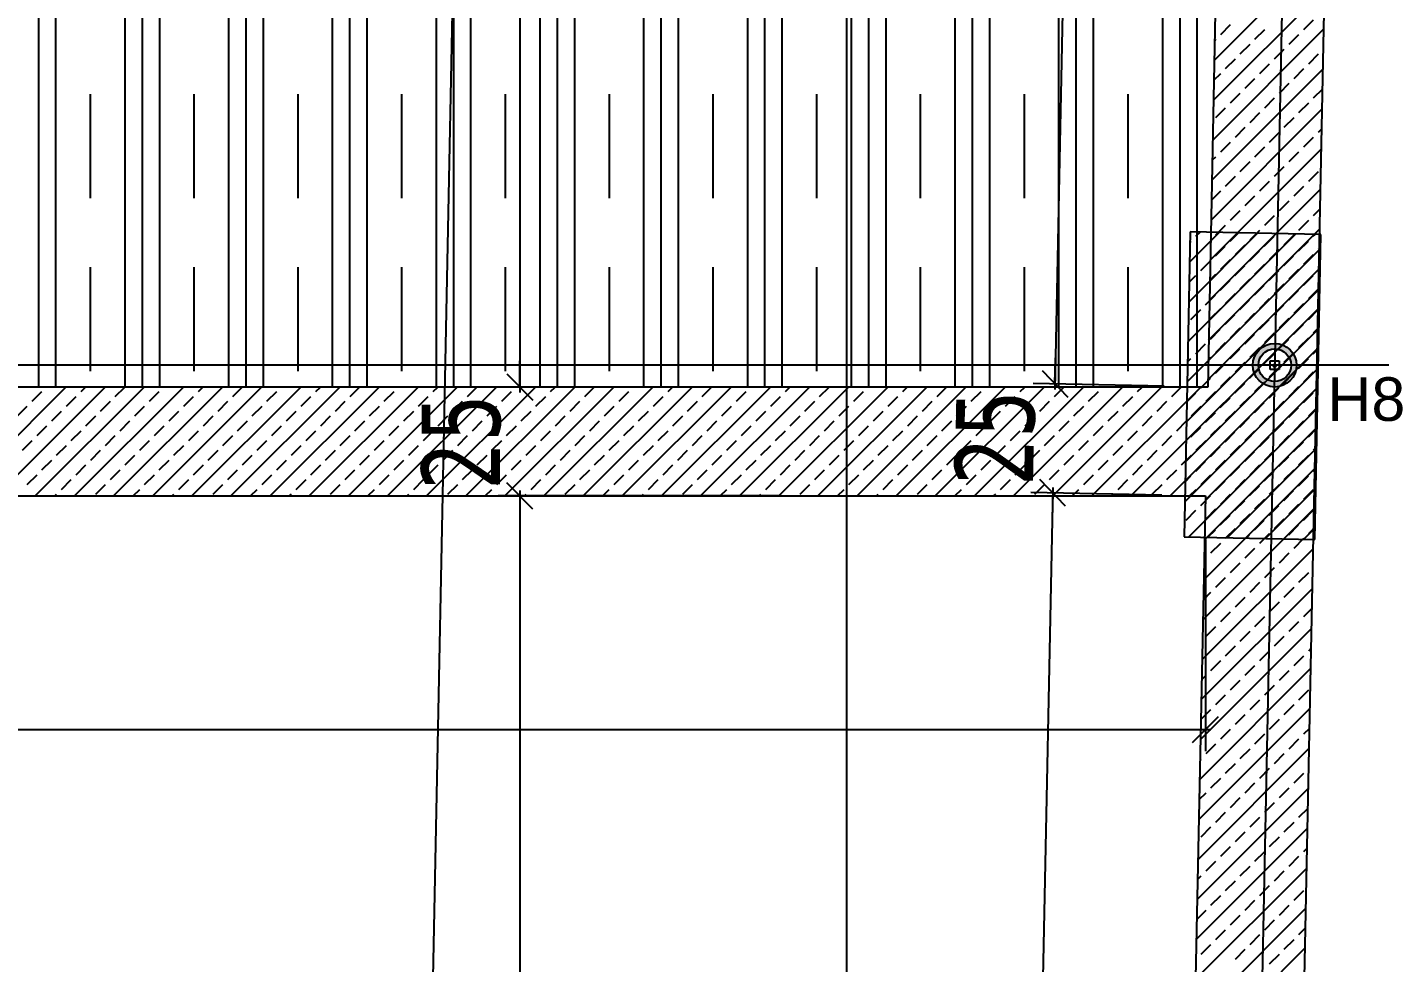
# Model space of a CAD drawing. Header units: millimetres. Extents: x 43168.9 to 43194.6, y -25545.1 to -25543.4.
# Drawn here: x 43169.8933 to 43169.9554, y -25544.1313 to -25544.0884 of the extents above; entities that cross this region are included whole.
import ezdxf

# ---------------------------------------------------------------- set-up
doc = ezdxf.new("R2010")
doc.units = ezdxf.units.MM
doc.header["$LTSCALE"] = 200
doc.linetypes.add('DASHDOT', pattern=[1, 0.5, -0.25, 0, -0.25])
doc.linetypes.add('DASHDOT2', pattern=[0.5, 0.25, -0.125, 0, -0.125])
for name, color, linetype in [('aks_sgh', 5, 'DASHDOT2'), ('kolon-b.a_sgh', 6, 'Continuous'), ('olcuic_sgh', 183, 'Continuous'), ('tarama-betonarme_sgh', 223, 'Continuous'), ('tarama-zemin_sgh', 197, 'Continuous'), ('yapi-yaklasma_sgh', 41, 'DASHDOT')]:
    doc.layers.add(name, color=color, linetype=linetype)
doc.styles.add('1-200', font='arial.ttf', dxfattribs={"height": 60})
doc.styles.add('dim', font='VERDANA.TTF', dxfattribs={"width": 0.7})

msp = doc.modelspace()

# ---------------------------------------------------------------- hatches: boundary and pattern name
h = msp.add_hatch(color=256)
edge = h.paths.add_edge_path()
edge.add_arc((43169.950526, -25544.103919), 0.001, 0, 360)
edge = h.paths.add_edge_path(flags=16)
edge.add_arc((43169.950526, -25544.103919), 0.00075, 0, 360)

# ---------------------------------------------------------------- linework, layer by layer
at = {"color": 0, "linetype": 'ByBlock', "lineweight": -2}
for p, q in [((43169.950326, -25544.104119), (43169.950326, -25544.103719)), ((43169.950326, -25544.103719), (43169.950726, -25544.103719)), ((43169.950726, -25544.104119), (43169.950326, -25544.104119)), ((43169.950456, -25544.103849), (43169.950597, -25544.10399)), ((43169.950456, -25544.10399), (43169.950597, -25544.103849)), ((43169.950726, -25544.103719), (43169.950726, -25544.104119)), ((43169.91528, -25544.104319), (43169.91648, -25544.105519)), ((43169.91528, -25544.104319), (43169.91648, -25544.105519)), ((43169.939851, -25544.104165), (43169.941026, -25544.105389)), ((43169.939851, -25544.104165), (43169.941026, -25544.105389)), ((43169.91648, -25544.110519), (43169.91528, -25544.109319)), ((43169.91648, -25544.110519), (43169.91528, -25544.109319)), ((43169.940924, -25544.110389), (43169.939749, -25544.109165)), ((43169.940924, -25544.110389), (43169.939749, -25544.109165)), ((43169.946749, -25544.121233), (43169.947949, -25544.120033))]:
    msp.add_line(p, q, dxfattribs=at)
at = {"color": 0, "linetype": 'Continuous', "lineweight": -2}
for radius in [0.001, 0.00075]:
    msp.add_circle((43169.950526, -25544.103919), radius, dxfattribs=at)
at = {"layer": 'aks_sgh'}
for p, q in [((43169.930879, -25543.740919), (43169.930879, -25544.789919)), ((43169.953621, -25543.95248), (43169.937003, -25544.765813)), ((43169.99088, -25544.103919), (43169.014878, -25544.103919))]:
    msp.add_line(p, q, dxfattribs=at)
at = {"layer": 'kolon-b.a_sgh'}
for p, q in [((43169.95015, -25544.218021), (43169.955036, -25543.977919)), ((43169.949935, -25543.982817), (43169.947451, -25544.104919)), ((43169.946651, -25544.097797), (43169.946365, -25544.111794)), ((43169.952649, -25544.097919), (43169.946651, -25544.097797)), ((43169.952363, -25544.111916), (43169.952649, -25544.097919)), ((43169.947451, -25544.104919), (43169.827879, -25544.104919)), ((43169.827879, -25544.109919), (43169.947349, -25544.109919)), ((43169.947349, -25544.109919), (43169.945049, -25544.222918)), ((43169.946365, -25544.111794), (43169.952363, -25544.111916))]:
    msp.add_line(p, q, dxfattribs=at)
at = {"layer": 'olcuic_sgh'}
for p, q in [((43169.91588, -25543.877669), (43169.91588, -25544.105169)), ((43169.943403, -25543.959088), (43169.940433, -25544.105027)), ((43169.91588, -25544.104919), (43169.91588, -25544.103719)), ((43169.940439, -25544.104777), (43169.940463, -25544.103577)), ((43169.945451, -25544.104879), (43169.939439, -25544.104756)), ((43169.945451, -25544.104879), (43169.939439, -25544.104756)), ((43169.92788, -25544.104919), (43169.91488, -25544.104919)), ((43169.92788, -25544.104919), (43169.91488, -25544.104919)), ((43169.91588, -25544.109669), (43169.91588, -25544.763132)), ((43169.940342, -25544.109527), (43169.938032, -25544.223026)), ((43169.92788, -25544.109919), (43169.91488, -25544.109919)), ((43169.92788, -25544.109919), (43169.91488, -25544.109919)), ((43169.91588, -25544.109919), (43169.91588, -25544.111119)), ((43169.945349, -25544.109879), (43169.939337, -25544.109756)), ((43169.945349, -25544.109879), (43169.939337, -25544.109756)), ((43169.940337, -25544.109777), (43169.940312, -25544.110976)), ((43169.947349, -25544.111919), (43169.947349, -25544.121633)), ((43169.820629, -25544.120633), (43169.947599, -25544.120633))]:
    msp.add_line(p, q, dxfattribs=at)
at = {"layer": 'tarama-betonarme_sgh'}
for p, q in [((43169.947756, -25544.089929), (43169.95286, -25544.084824)), ((43169.947718, -25544.091762), (43169.952823, -25544.086657)), ((43169.947681, -25544.093595), (43169.952786, -25544.08849)), ((43169.948049, -25544.088737), (43169.948498, -25544.088288)), ((43169.949621, -25544.088961), (43169.95007, -25544.088512)), ((43169.951866, -25544.088512), (43169.952315, -25544.088063)), ((43169.947774, -25544.089012), (43169.947825, -25544.088961)), ((43169.948947, -25544.089635), (43169.949396, -25544.089186)), ((43169.951193, -25544.089186), (43169.951642, -25544.088737)), ((43169.948274, -25544.090308), (43169.948723, -25544.089859)), ((43169.950519, -25544.089859), (43169.950968, -25544.08941)), ((43169.952091, -25544.090084), (43169.95254, -25544.089635)), ((43169.952764, -25544.08941), (43169.952767, -25544.089407)), ((43169.947644, -25544.095429), (43169.952749, -25544.090324)), ((43169.949845, -25544.090533), (43169.950294, -25544.090084)), ((43169.951417, -25544.090757), (43169.951866, -25544.090308)), ((43169.947737, -25544.090845), (43169.948049, -25544.090533)), ((43169.949172, -25544.091206), (43169.949621, -25544.090757)), ((43169.950744, -25544.091431), (43169.951193, -25544.090982)), ((43169.948498, -25544.09188), (43169.948947, -25544.091431)), ((43169.95007, -25544.092104), (43169.950519, -25544.091655)), ((43169.952315, -25544.091655), (43169.95273, -25544.09124)), ((43169.947606, -25544.097262), (43169.952711, -25544.092157)), ((43169.947825, -25544.092553), (43169.948274, -25544.092104)), ((43169.949396, -25544.092778), (43169.949845, -25544.092329)), ((43169.951642, -25544.092329), (43169.952091, -25544.09188)), ((43169.950968, -25544.093002), (43169.951417, -25544.092553)), ((43169.948723, -25544.093451), (43169.949172, -25544.093002)), ((43169.950294, -25544.093676), (43169.950744, -25544.093227)), ((43169.951866, -25544.0939), (43169.952315, -25544.093451)), ((43169.95254, -25544.093227), (43169.952693, -25544.093074)), ((43169.947569, -25544.099095), (43169.952674, -25544.09399)), ((43169.948049, -25544.094125), (43169.948498, -25544.093676)), ((43169.949621, -25544.094349), (43169.95007, -25544.0939)), ((43169.951193, -25544.094574), (43169.951642, -25544.094125)), ((43169.947662, -25544.094512), (43169.947825, -25544.094349)), ((43169.948947, -25544.095023), (43169.949396, -25544.094574)), ((43169.950519, -25544.095247), (43169.950968, -25544.094798)), ((43169.948274, -25544.095696), (43169.948723, -25544.095247)), ((43169.952091, -25544.095472), (43169.95254, -25544.095023)), ((43169.947532, -25544.100929), (43169.952637, -25544.095824)), ((43169.947625, -25544.096345), (43169.948049, -25544.095921)), ((43169.949845, -25544.095921), (43169.950294, -25544.095472)), ((43169.951417, -25544.096145), (43169.951866, -25544.095696)), ((43169.949172, -25544.096594), (43169.949621, -25544.096145)), ((43169.950744, -25544.096819), (43169.951193, -25544.09637)), ((43169.948498, -25544.097268), (43169.948947, -25544.096819)), ((43169.95007, -25544.097492), (43169.950519, -25544.097043)), ((43169.951642, -25544.097717), (43169.952091, -25544.097268)), ((43169.952315, -25544.097043), (43169.952618, -25544.09674)), ((43169.946547, -25544.102851), (43169.951503, -25544.097896)), ((43169.946585, -25544.101018), (43169.949742, -25544.09786)), ((43169.946622, -25544.099184), (43169.947982, -25544.097824)), ((43169.946907, -25544.098001), (43169.947102, -25544.097806)), ((43169.947494, -25544.102762), (43169.952599, -25544.097657)), ((43169.947825, -25544.097941), (43169.948274, -25544.097492)), ((43169.948479, -25544.098226), (43169.948862, -25544.097842)), ((43169.949396, -25544.098166), (43169.949845, -25544.097717)), ((43169.952295, -25544.098001), (43169.952383, -25544.097914)), ((43169.946641, -25544.098267), (43169.946683, -25544.098226)), ((43169.947588, -25544.098179), (43169.9476, -25544.098166)), ((43169.947805, -25544.098899), (43169.948254, -25544.09845)), ((43169.948723, -25544.098839), (43169.949172, -25544.09839)), ((43169.95005, -25544.09845), (43169.950499, -25544.098001)), ((43169.950968, -25544.09839), (43169.951417, -25544.097941)), ((43169.951622, -25544.098675), (43169.952071, -25544.098226)), ((43169.94651, -25544.104685), (43169.952636, -25544.098558)), ((43169.947132, -25544.099573), (43169.947581, -25544.099124)), ((43169.948049, -25544.099513), (43169.948498, -25544.099064)), ((43169.949377, -25544.099124), (43169.949826, -25544.098675)), ((43169.950294, -25544.099064), (43169.950744, -25544.098615)), ((43169.950948, -25544.099348), (43169.951397, -25544.098899)), ((43169.951866, -25544.099288), (43169.952315, -25544.098839)), ((43169.95254, -25544.098615), (43169.952581, -25544.098574)), ((43169.947457, -25544.104595), (43169.952562, -25544.09949)), ((43169.94755, -25544.100012), (43169.947825, -25544.099737)), ((43169.948703, -25544.099797), (43169.949152, -25544.099348)), ((43169.949621, -25544.099737), (43169.95007, -25544.099288)), ((43169.950275, -25544.100022), (43169.950724, -25544.099573)), ((43169.951193, -25544.099962), (43169.951642, -25544.099513)), ((43169.95252, -25544.099573), (43169.952618, -25544.099475)), ((43169.946472, -25544.106518), (43169.952599, -25544.100392)), ((43169.946604, -25544.100101), (43169.946907, -25544.099797)), ((43169.94803, -25544.100471), (43169.948479, -25544.100022)), ((43169.948947, -25544.100411), (43169.949396, -25544.099962)), ((43169.949601, -25544.100695), (43169.95005, -25544.100246)), ((43169.950519, -25544.100635), (43169.950968, -25544.100186)), ((43169.951846, -25544.100246), (43169.952295, -25544.099797)), ((43169.952091, -25544.10086), (43169.95254, -25544.100411)), ((43169.947356, -25544.101144), (43169.947805, -25544.100695)), ((43169.948274, -25544.101084), (43169.948723, -25544.100635)), ((43169.948928, -25544.101369), (43169.949377, -25544.10092)), ((43169.949845, -25544.101309), (43169.950294, -25544.10086)), ((43169.951173, -25544.10092), (43169.951622, -25544.100471)), ((43169.943929, -25544.109919), (43169.952525, -25544.101324)), ((43169.946683, -25544.101818), (43169.947132, -25544.101369)), ((43169.9476, -25544.101758), (43169.948049, -25544.101309)), ((43169.948254, -25544.102042), (43169.948703, -25544.101593)), ((43169.949172, -25544.101983), (43169.949621, -25544.101534)), ((43169.950499, -25544.101593), (43169.950948, -25544.101144)), ((43169.951417, -25544.101534), (43169.951866, -25544.101084)), ((43169.952071, -25544.101818), (43169.95252, -25544.101369)), ((43169.946435, -25544.108352), (43169.952561, -25544.102225)), ((43169.947581, -25544.102716), (43169.94803, -25544.102267)), ((43169.948498, -25544.102656), (43169.948947, -25544.102207)), ((43169.949826, -25544.102267), (43169.950275, -25544.101818)), ((43169.950744, -25544.102207), (43169.951193, -25544.101758)), ((43169.951397, -25544.102491), (43169.951846, -25544.102042)), ((43169.952315, -25544.102432), (43169.952506, -25544.10224)), ((43169.947825, -25544.10333), (43169.948274, -25544.102881)), ((43169.949152, -25544.10294), (43169.949601, -25544.102491)), ((43169.95007, -25544.102881), (43169.950519, -25544.102432)), ((43169.950724, -25544.103165), (43169.951173, -25544.102716)), ((43169.951642, -25544.103105), (43169.952091, -25544.102656)), ((43169.945725, -25544.109919), (43169.952487, -25544.103157)), ((43169.946907, -25544.103389), (43169.947356, -25544.10294)), ((43169.948479, -25544.103614), (43169.948928, -25544.103165)), ((43169.949396, -25544.103554), (43169.949845, -25544.103105)), ((43169.95005, -25544.103838), (43169.950499, -25544.103389)), ((43169.950968, -25544.103779), (43169.951417, -25544.10333)), ((43169.952295, -25544.103389), (43169.952543, -25544.103142)), ((43169.946397, -25544.110185), (43169.952524, -25544.104059)), ((43169.946529, -25544.103768), (43169.946683, -25544.103614)), ((43169.947476, -25544.103679), (43169.9476, -25544.103554)), ((43169.947805, -25544.104287), (43169.948254, -25544.103838)), ((43169.948723, -25544.104228), (43169.949172, -25544.103779)), ((43169.949377, -25544.104512), (43169.949826, -25544.104063)), ((43169.950294, -25544.104452), (43169.950744, -25544.104003)), ((43169.951622, -25544.104063), (43169.952071, -25544.103614)), ((43169.947132, -25544.104961), (43169.947581, -25544.104512)), ((43169.948049, -25544.104901), (43169.948498, -25544.104452)), ((43169.948703, -25544.105185), (43169.949152, -25544.104736)), ((43169.949621, -25544.105126), (43169.95007, -25544.104677)), ((43169.950948, -25544.104736), (43169.951397, -25544.104287)), ((43169.951866, -25544.104677), (43169.952315, -25544.104228)), ((43169.890048, -25544.109919), (43169.895048, -25544.104919)), ((43169.891844, -25544.109919), (43169.896844, -25544.104919)), ((43169.893494, -25544.105575), (43169.893943, -25544.105126)), ((43169.89364, -25544.109919), (43169.89864, -25544.104919)), ((43169.895066, -25544.105799), (43169.895515, -25544.10535)), ((43169.895436, -25544.109919), (43169.900436, -25544.104919)), ((43169.895739, -25544.105126), (43169.895946, -25544.104919)), ((43169.897232, -25544.109919), (43169.902232, -25544.104919)), ((43169.897311, -25544.10535), (43169.897742, -25544.104919)), ((43169.898883, -25544.105575), (43169.899332, -25544.105126)), ((43169.899028, -25544.109919), (43169.904028, -25544.104919)), ((43169.900454, -25544.105799), (43169.900903, -25544.10535)), ((43169.900824, -25544.109919), (43169.905824, -25544.104919)), ((43169.901128, -25544.105126), (43169.901334, -25544.104919)), ((43169.90262, -25544.109919), (43169.90762, -25544.104919)), ((43169.902699, -25544.10535), (43169.90313, -25544.104919)), ((43169.904271, -25544.105575), (43169.90472, -25544.105126)), ((43169.904416, -25544.109919), (43169.909416, -25544.104919)), ((43169.905842, -25544.105799), (43169.906291, -25544.10535)), ((43169.906212, -25544.109919), (43169.911212, -25544.104919)), ((43169.906516, -25544.105126), (43169.906722, -25544.104919)), ((43169.908008, -25544.109919), (43169.913008, -25544.104919)), ((43169.908087, -25544.10535), (43169.908518, -25544.104919)), ((43169.909659, -25544.105575), (43169.910108, -25544.105126)), ((43169.909804, -25544.109919), (43169.914804, -25544.104919)), ((43169.91123, -25544.105799), (43169.911679, -25544.10535)), ((43169.9116, -25544.109919), (43169.9166, -25544.104919)), ((43169.911904, -25544.105126), (43169.91211, -25544.104919)), ((43169.913396, -25544.109919), (43169.918396, -25544.104919)), ((43169.913475, -25544.10535), (43169.913906, -25544.104919)), ((43169.915047, -25544.105575), (43169.915496, -25544.105126)), ((43169.915192, -25544.109919), (43169.920192, -25544.104919)), ((43169.916619, -25544.105799), (43169.917068, -25544.10535)), ((43169.916988, -25544.109919), (43169.921988, -25544.104919)), ((43169.917292, -25544.105126), (43169.917498, -25544.104919)), ((43169.918784, -25544.109919), (43169.923784, -25544.104919)), ((43169.918864, -25544.10535), (43169.919294, -25544.104919)), ((43169.920435, -25544.105575), (43169.920884, -25544.105126)), ((43169.92058, -25544.109919), (43169.92558, -25544.104919)), ((43169.922007, -25544.105799), (43169.922456, -25544.10535)), ((43169.922377, -25544.109919), (43169.927377, -25544.104919)), ((43169.92268, -25544.105126), (43169.922886, -25544.104919)), ((43169.924173, -25544.109919), (43169.929173, -25544.104919)), ((43169.924252, -25544.10535), (43169.924682, -25544.104919)), ((43169.925823, -25544.105575), (43169.926272, -25544.105126)), ((43169.925969, -25544.109919), (43169.930969, -25544.104919)), ((43169.927395, -25544.105799), (43169.927844, -25544.10535)), ((43169.927765, -25544.109919), (43169.932765, -25544.104919)), ((43169.928068, -25544.105126), (43169.928275, -25544.104919)), ((43169.929561, -25544.109919), (43169.934561, -25544.104919)), ((43169.92964, -25544.10535), (43169.930071, -25544.104919)), ((43169.931211, -25544.105575), (43169.93166, -25544.105126)), ((43169.931357, -25544.109919), (43169.936357, -25544.104919)), ((43169.932783, -25544.105799), (43169.933232, -25544.10535)), ((43169.933153, -25544.109919), (43169.938153, -25544.104919)), ((43169.933457, -25544.105126), (43169.933663, -25544.104919)), ((43169.934949, -25544.109919), (43169.939949, -25544.104919)), ((43169.935028, -25544.10535), (43169.935459, -25544.104919)), ((43169.9366, -25544.105575), (43169.937049, -25544.105126)), ((43169.936745, -25544.109919), (43169.941745, -25544.104919)), ((43169.938171, -25544.105799), (43169.93862, -25544.10535)), ((43169.938541, -25544.109919), (43169.943541, -25544.104919)), ((43169.938845, -25544.105126), (43169.939051, -25544.104919)), ((43169.940337, -25544.109919), (43169.945337, -25544.104919)), ((43169.940416, -25544.10535), (43169.940847, -25544.104919)), ((43169.941988, -25544.105575), (43169.942437, -25544.105126)), ((43169.942133, -25544.109919), (43169.947133, -25544.104919)), ((43169.943559, -25544.105799), (43169.944008, -25544.10535)), ((43169.944233, -25544.105126), (43169.944439, -25544.104919)), ((43169.945804, -25544.10535), (43169.946235, -25544.104919)), ((43169.946491, -25544.105601), (43169.946907, -25544.105185)), ((43169.947345, -25544.110095), (43169.95245, -25544.104991)), ((43169.947376, -25544.105575), (43169.947825, -25544.105126)), ((43169.948947, -25544.105799), (43169.949396, -25544.10535)), ((43169.950275, -25544.10541), (43169.950724, -25544.104961)), ((43169.951193, -25544.10535), (43169.951642, -25544.104901)), ((43169.951846, -25544.105634), (43169.952295, -25544.105185)), ((43169.892821, -25544.106248), (43169.89327, -25544.105799)), ((43169.896637, -25544.106024), (43169.897086, -25544.105575)), ((43169.898209, -25544.106248), (43169.898658, -25544.105799)), ((43169.902026, -25544.106024), (43169.902475, -25544.105575)), ((43169.903597, -25544.106248), (43169.904046, -25544.105799)), ((43169.907414, -25544.106024), (43169.907863, -25544.105575)), ((43169.908985, -25544.106248), (43169.909434, -25544.105799)), ((43169.912802, -25544.106024), (43169.913251, -25544.105575)), ((43169.914373, -25544.106248), (43169.914822, -25544.105799)), ((43169.91819, -25544.106024), (43169.918639, -25544.105575)), ((43169.919762, -25544.106248), (43169.920211, -25544.105799)), ((43169.923578, -25544.106024), (43169.924027, -25544.105575)), ((43169.92515, -25544.106248), (43169.925599, -25544.105799)), ((43169.928966, -25544.106024), (43169.929415, -25544.105575)), ((43169.930538, -25544.106248), (43169.930987, -25544.105799)), ((43169.934355, -25544.106024), (43169.934804, -25544.105575)), ((43169.935926, -25544.106248), (43169.936375, -25544.105799)), ((43169.939743, -25544.106024), (43169.940192, -25544.105575)), ((43169.941314, -25544.106248), (43169.941763, -25544.105799)), ((43169.945131, -25544.106024), (43169.94558, -25544.105575)), ((43169.94658, -25544.111798), (43169.952486, -25544.105892)), ((43169.946702, -25544.106248), (43169.947151, -25544.105799)), ((43169.94803, -25544.105859), (43169.948479, -25544.10541)), ((43169.949601, -25544.106083), (43169.95005, -25544.105634)), ((43169.950519, -25544.106024), (43169.950968, -25544.105575)), ((43169.951173, -25544.106308), (43169.951622, -25544.105859)), ((43169.952091, -25544.106248), (43169.952431, -25544.105907)), ((43169.894392, -25544.106473), (43169.894841, -25544.106024)), ((43169.895964, -25544.106697), (43169.896413, -25544.106248)), ((43169.897535, -25544.106922), (43169.897984, -25544.106473)), ((43169.899781, -25544.106473), (43169.90023, -25544.106024)), ((43169.901352, -25544.106697), (43169.901801, -25544.106248)), ((43169.902924, -25544.106922), (43169.903373, -25544.106473)), ((43169.905169, -25544.106473), (43169.905618, -25544.106024)), ((43169.90674, -25544.106697), (43169.907189, -25544.106248)), ((43169.908312, -25544.106922), (43169.908761, -25544.106473)), ((43169.910557, -25544.106473), (43169.911006, -25544.106024)), ((43169.912128, -25544.106697), (43169.912577, -25544.106248)), ((43169.9137, -25544.106922), (43169.914149, -25544.106473)), ((43169.915945, -25544.106473), (43169.916394, -25544.106024)), ((43169.917517, -25544.106697), (43169.917966, -25544.106248)), ((43169.919088, -25544.106922), (43169.919537, -25544.106473)), ((43169.921333, -25544.106473), (43169.921782, -25544.106024)), ((43169.922905, -25544.106697), (43169.923354, -25544.106248)), ((43169.924476, -25544.106922), (43169.924925, -25544.106473)), ((43169.926721, -25544.106473), (43169.92717, -25544.106024)), ((43169.928293, -25544.106697), (43169.928742, -25544.106248)), ((43169.929864, -25544.106922), (43169.930313, -25544.106473)), ((43169.932109, -25544.106473), (43169.932558, -25544.106024)), ((43169.933681, -25544.106697), (43169.93413, -25544.106248)), ((43169.935253, -25544.106922), (43169.935702, -25544.106473)), ((43169.937498, -25544.106473), (43169.937947, -25544.106024)), ((43169.939069, -25544.106697), (43169.939518, -25544.106248)), ((43169.940641, -25544.106922), (43169.94109, -25544.106473)), ((43169.942886, -25544.106473), (43169.943335, -25544.106024)), ((43169.944457, -25544.106697), (43169.944906, -25544.106248)), ((43169.946029, -25544.106922), (43169.946478, -25544.106473)), ((43169.947356, -25544.106532), (43169.947805, -25544.106083)), ((43169.948274, -25544.106473), (43169.948723, -25544.106024)), ((43169.948928, -25544.106757), (43169.949377, -25544.106308)), ((43169.949845, -25544.106697), (43169.950294, -25544.106248)), ((43169.950499, -25544.106981), (43169.950948, -25544.106532)), ((43169.951417, -25544.106922), (43169.951866, -25544.106473)), ((43169.893719, -25544.107146), (43169.894168, -25544.106697)), ((43169.89529, -25544.107371), (43169.895739, -25544.106922)), ((43169.896862, -25544.107595), (43169.897311, -25544.107146)), ((43169.899107, -25544.107146), (43169.899556, -25544.106697)), ((43169.900679, -25544.107371), (43169.901128, -25544.106922)), ((43169.90225, -25544.107595), (43169.902699, -25544.107146)), ((43169.904495, -25544.107146), (43169.904944, -25544.106697)), ((43169.906067, -25544.107371), (43169.906516, -25544.106922)), ((43169.907638, -25544.107595), (43169.908087, -25544.107146)), ((43169.909883, -25544.107146), (43169.910332, -25544.106697)), ((43169.911455, -25544.107371), (43169.911904, -25544.106922)), ((43169.913026, -25544.107595), (43169.913475, -25544.107146)), ((43169.915271, -25544.107146), (43169.915721, -25544.106697)), ((43169.916843, -25544.107371), (43169.917292, -25544.106922)), ((43169.918415, -25544.107595), (43169.918864, -25544.107146)), ((43169.92066, -25544.107146), (43169.921109, -25544.106697)), ((43169.922231, -25544.107371), (43169.92268, -25544.106922)), ((43169.923803, -25544.107595), (43169.924252, -25544.107146)), ((43169.926048, -25544.107146), (43169.926497, -25544.106697)), ((43169.927619, -25544.107371), (43169.928068, -25544.106922)), ((43169.929191, -25544.107595), (43169.92964, -25544.107146)), ((43169.931436, -25544.107146), (43169.931885, -25544.106697)), ((43169.933007, -25544.107371), (43169.933457, -25544.106922)), ((43169.934579, -25544.107595), (43169.935028, -25544.107146)), ((43169.936824, -25544.107146), (43169.937273, -25544.106697)), ((43169.938396, -25544.107371), (43169.938845, -25544.106922)), ((43169.939967, -25544.107595), (43169.940416, -25544.107146)), ((43169.942212, -25544.107146), (43169.942661, -25544.106697)), ((43169.943784, -25544.107371), (43169.944233, -25544.106922)), ((43169.945355, -25544.107595), (43169.945804, -25544.107146)), ((43169.946683, -25544.107206), (43169.947132, -25544.106757)), ((43169.947308, -25544.111929), (43169.952413, -25544.106824)), ((43169.9476, -25544.107146), (43169.948049, -25544.106697)), ((43169.948254, -25544.10743), (43169.948703, -25544.106981)), ((43169.949172, -25544.107371), (43169.949621, -25544.106922)), ((43169.949826, -25544.107655), (43169.950275, -25544.107206)), ((43169.950744, -25544.107595), (43169.951193, -25544.107146)), ((43169.952071, -25544.107206), (43169.952468, -25544.106809)), ((43169.893045, -25544.10782), (43169.893494, -25544.107371)), ((43169.894617, -25544.108044), (43169.895066, -25544.107595)), ((43169.896188, -25544.108269), (43169.896637, -25544.10782)), ((43169.898434, -25544.10782), (43169.898883, -25544.107371)), ((43169.900005, -25544.108044), (43169.900454, -25544.107595)), ((43169.901577, -25544.108269), (43169.902026, -25544.10782)), ((43169.903822, -25544.10782), (43169.904271, -25544.107371)), ((43169.905393, -25544.108044), (43169.905842, -25544.107595)), ((43169.906965, -25544.108269), (43169.907414, -25544.10782)), ((43169.90921, -25544.10782), (43169.909659, -25544.107371)), ((43169.910781, -25544.108044), (43169.91123, -25544.107595)), ((43169.912353, -25544.108269), (43169.912802, -25544.10782)), ((43169.914598, -25544.10782), (43169.915047, -25544.107371)), ((43169.91617, -25544.108044), (43169.916619, -25544.107595)), ((43169.917741, -25544.108269), (43169.91819, -25544.10782)), ((43169.919986, -25544.10782), (43169.920435, -25544.107371)), ((43169.921558, -25544.108044), (43169.922007, -25544.107595)), ((43169.923129, -25544.108269), (43169.923578, -25544.10782)), ((43169.925374, -25544.10782), (43169.925823, -25544.107371)), ((43169.926946, -25544.108044), (43169.927395, -25544.107595)), ((43169.928517, -25544.108269), (43169.928966, -25544.10782)), ((43169.930762, -25544.10782), (43169.931211, -25544.107371)), ((43169.932334, -25544.108044), (43169.932783, -25544.107595)), ((43169.933906, -25544.108269), (43169.934355, -25544.10782)), ((43169.936151, -25544.10782), (43169.9366, -25544.107371)), ((43169.937722, -25544.108044), (43169.938171, -25544.107595)), ((43169.939294, -25544.108269), (43169.939743, -25544.10782)), ((43169.941539, -25544.10782), (43169.941988, -25544.107371)), ((43169.94311, -25544.108044), (43169.943559, -25544.107595)), ((43169.944682, -25544.108269), (43169.945131, -25544.10782)), ((43169.946454, -25544.107435), (43169.946458, -25544.10743)), ((43169.946927, -25544.10782), (43169.947376, -25544.107371)), ((43169.947581, -25544.108104), (43169.94803, -25544.107655)), ((43169.948341, -25544.111834), (43169.952449, -25544.107726)), ((43169.948498, -25544.108044), (43169.948947, -25544.107595)), ((43169.95007, -25544.108269), (43169.950519, -25544.10782)), ((43169.951397, -25544.107879), (43169.951846, -25544.10743)), ((43169.952315, -25544.10782), (43169.952394, -25544.107741)), ((43169.893943, -25544.108718), (43169.894392, -25544.108269)), ((43169.89776, -25544.108493), (43169.898209, -25544.108044)), ((43169.899332, -25544.108718), (43169.899781, -25544.108269)), ((43169.903148, -25544.108493), (43169.903597, -25544.108044)), ((43169.90472, -25544.108718), (43169.905169, -25544.108269)), ((43169.908536, -25544.108493), (43169.908985, -25544.108044)), ((43169.910108, -25544.108718), (43169.910557, -25544.108269)), ((43169.913924, -25544.108493), (43169.914373, -25544.108044)), ((43169.915496, -25544.108718), (43169.915945, -25544.108269)), ((43169.919313, -25544.108493), (43169.919762, -25544.108044)), ((43169.920884, -25544.108718), (43169.921333, -25544.108269)), ((43169.924701, -25544.108493), (43169.92515, -25544.108044)), ((43169.926272, -25544.108718), (43169.926721, -25544.108269)), ((43169.930089, -25544.108493), (43169.930538, -25544.108044)), ((43169.93166, -25544.108718), (43169.932109, -25544.108269)), ((43169.935477, -25544.108493), (43169.935926, -25544.108044)), ((43169.937049, -25544.108718), (43169.937498, -25544.108269)), ((43169.940865, -25544.108493), (43169.941314, -25544.108044)), ((43169.942437, -25544.108718), (43169.942886, -25544.108269)), ((43169.946253, -25544.108493), (43169.946702, -25544.108044)), ((43169.946907, -25544.108777), (43169.947356, -25544.108328)), ((43169.947825, -25544.108718), (43169.948274, -25544.108269)), ((43169.949152, -25544.108328), (43169.949601, -25544.107879)), ((43169.950724, -25544.108553), (43169.951173, -25544.108104)), ((43169.951642, -25544.108493), (43169.952091, -25544.108044)), ((43169.89327, -25544.109391), (43169.893719, -25544.108942)), ((43169.895515, -25544.108942), (43169.895964, -25544.108493)), ((43169.897086, -25544.109167), (43169.897535, -25544.108718)), ((43169.898658, -25544.109391), (43169.899107, -25544.108942)), ((43169.900903, -25544.108942), (43169.901352, -25544.108493)), ((43169.902475, -25544.109167), (43169.902924, -25544.108718)), ((43169.904046, -25544.109391), (43169.904495, -25544.108942)), ((43169.906291, -25544.108942), (43169.90674, -25544.108493)), ((43169.907863, -25544.109167), (43169.908312, -25544.108718)), ((43169.909434, -25544.109391), (43169.909883, -25544.108942)), ((43169.911679, -25544.108942), (43169.912128, -25544.108493)), ((43169.913251, -25544.109167), (43169.9137, -25544.108718)), ((43169.914822, -25544.109391), (43169.915271, -25544.108942)), ((43169.917068, -25544.108942), (43169.917517, -25544.108493)), ((43169.918639, -25544.109167), (43169.919088, -25544.108718)), ((43169.920211, -25544.109391), (43169.92066, -25544.108942)), ((43169.922456, -25544.108942), (43169.922905, -25544.108493)), ((43169.924027, -25544.109167), (43169.924476, -25544.108718)), ((43169.925599, -25544.109391), (43169.926048, -25544.108942)), ((43169.927844, -25544.108942), (43169.928293, -25544.108493)), ((43169.929415, -25544.109167), (43169.929864, -25544.108718)), ((43169.930987, -25544.109391), (43169.931436, -25544.108942)), ((43169.933232, -25544.108942), (43169.933681, -25544.108493)), ((43169.934804, -25544.109167), (43169.935253, -25544.108718)), ((43169.936375, -25544.109391), (43169.936824, -25544.108942)), ((43169.93862, -25544.108942), (43169.939069, -25544.108493)), ((43169.940192, -25544.109167), (43169.940641, -25544.108718)), ((43169.941763, -25544.109391), (43169.942212, -25544.108942)), ((43169.944008, -25544.108942), (43169.944457, -25544.108493)), ((43169.94558, -25544.109167), (43169.946029, -25544.108718)), ((43169.946416, -25544.109268), (43169.946683, -25544.109002)), ((43169.947151, -25544.109391), (43169.9476, -25544.108942)), ((43169.947271, -25544.113762), (43169.952376, -25544.108657)), ((43169.948479, -25544.109002), (43169.948928, -25544.108553)), ((43169.949396, -25544.108942), (43169.949845, -25544.108493)), ((43169.95005, -25544.109226), (43169.950499, -25544.108777)), ((43169.950968, -25544.109167), (43169.951417, -25544.108718)), ((43169.951622, -25544.109451), (43169.952071, -25544.109002)), ((43169.952295, -25544.108777), (43169.95243, -25544.108643)), ((43169.894841, -25544.109616), (43169.89529, -25544.109167)), ((43169.896413, -25544.10984), (43169.896862, -25544.109391)), ((43169.89813, -25544.109919), (43169.898434, -25544.109616)), ((43169.90023, -25544.109616), (43169.900679, -25544.109167)), ((43169.901801, -25544.10984), (43169.90225, -25544.109391)), ((43169.903518, -25544.109919), (43169.903822, -25544.109616)), ((43169.905618, -25544.109616), (43169.906067, -25544.109167)), ((43169.907189, -25544.10984), (43169.907638, -25544.109391)), ((43169.908906, -25544.109919), (43169.90921, -25544.109616)), ((43169.911006, -25544.109616), (43169.911455, -25544.109167)), ((43169.912577, -25544.10984), (43169.913026, -25544.109391)), ((43169.914294, -25544.109919), (43169.914598, -25544.109616)), ((43169.916394, -25544.109616), (43169.916843, -25544.109167)), ((43169.917966, -25544.10984), (43169.918415, -25544.109391)), ((43169.919682, -25544.109919), (43169.919986, -25544.109616)), ((43169.921782, -25544.109616), (43169.922231, -25544.109167)), ((43169.923354, -25544.10984), (43169.923803, -25544.109391)), ((43169.925071, -25544.109919), (43169.925374, -25544.109616)), ((43169.92717, -25544.109616), (43169.927619, -25544.109167)), ((43169.928742, -25544.10984), (43169.929191, -25544.109391)), ((43169.930459, -25544.109919), (43169.930762, -25544.109616)), ((43169.932558, -25544.109616), (43169.933007, -25544.109167)), ((43169.93413, -25544.10984), (43169.934579, -25544.109391)), ((43169.935847, -25544.109919), (43169.936151, -25544.109616)), ((43169.937947, -25544.109616), (43169.938396, -25544.109167)), ((43169.939518, -25544.10984), (43169.939967, -25544.109391)), ((43169.941235, -25544.109919), (43169.941539, -25544.109616)), ((43169.943335, -25544.109616), (43169.943784, -25544.109167)), ((43169.944906, -25544.10984), (43169.945355, -25544.109391)), ((43169.946623, -25544.109919), (43169.946927, -25544.109616)), ((43169.947805, -25544.109675), (43169.948254, -25544.109226)), ((43169.948723, -25544.109616), (43169.949172, -25544.109167)), ((43169.949377, -25544.1099), (43169.949826, -25544.109451)), ((43169.950101, -25544.11187), (43169.952412, -25544.109559)), ((43169.950294, -25544.10984), (43169.950744, -25544.109391)), ((43169.950948, -25544.110124), (43169.951397, -25544.109675)), ((43169.951866, -25544.110065), (43169.952315, -25544.109616)), ((43169.894538, -25544.109919), (43169.894617, -25544.10984)), ((43169.899926, -25544.109919), (43169.900005, -25544.10984)), ((43169.905314, -25544.109919), (43169.905393, -25544.10984)), ((43169.910702, -25544.109919), (43169.910781, -25544.10984)), ((43169.91609, -25544.109919), (43169.91617, -25544.10984)), ((43169.921479, -25544.109919), (43169.921558, -25544.10984)), ((43169.926867, -25544.109919), (43169.926946, -25544.10984)), ((43169.932255, -25544.109919), (43169.932334, -25544.10984)), ((43169.937643, -25544.109919), (43169.937722, -25544.10984)), ((43169.943031, -25544.109919), (43169.94311, -25544.10984)), ((43169.947132, -25544.110349), (43169.947581, -25544.1099)), ((43169.948049, -25544.110289), (43169.948498, -25544.10984)), ((43169.948703, -25544.110573), (43169.949152, -25544.110124)), ((43169.949621, -25544.110514), (43169.95007, -25544.110065)), ((43169.950275, -25544.110798), (43169.950724, -25544.110349)), ((43169.951193, -25544.110738), (43169.951642, -25544.110289)), ((43169.946458, -25544.111022), (43169.946907, -25544.110573)), ((43169.947233, -25544.115596), (43169.952338, -25544.110491)), ((43169.947376, -25544.110963), (43169.947825, -25544.110514)), ((43169.94803, -25544.111247), (43169.948479, -25544.110798)), ((43169.948947, -25544.111187), (43169.949396, -25544.110738)), ((43169.950519, -25544.111412), (43169.950968, -25544.110963)), ((43169.951846, -25544.111022), (43169.952295, -25544.110573)), ((43169.94746, -25544.111816), (43169.947805, -25544.111471)), ((43169.948274, -25544.111861), (43169.948723, -25544.111412)), ((43169.949601, -25544.111471), (43169.95005, -25544.111022)), ((43169.951173, -25544.111696), (43169.951622, -25544.111247)), ((43169.951861, -25544.111906), (43169.952374, -25544.111393)), ((43169.952091, -25544.111636), (43169.95232, -25544.111407)), ((43169.9476, -25544.112534), (43169.948049, -25544.112085)), ((43169.949221, -25544.111852), (43169.949377, -25544.111696)), ((43169.949845, -25544.112085), (43169.950294, -25544.111636)), ((43169.951417, -25544.11231), (43169.951866, -25544.111861)), ((43169.947196, -25544.117429), (43169.952301, -25544.112324)), ((43169.947289, -25544.112845), (43169.947376, -25544.112759)), ((43169.949172, -25544.112759), (43169.949621, -25544.11231)), ((43169.950744, -25544.112983), (43169.951193, -25544.112534)), ((43169.948498, -25544.113432), (43169.948947, -25544.112983)), ((43169.95007, -25544.113657), (43169.950519, -25544.113208)), ((43169.951642, -25544.113881), (43169.952091, -25544.113432)), ((43169.947825, -25544.114106), (43169.948274, -25544.113657)), ((43169.949396, -25544.11433), (43169.949845, -25544.113881)), ((43169.947159, -25544.119262), (43169.952264, -25544.114157)), ((43169.947252, -25544.114679), (43169.9476, -25544.11433)), ((43169.948723, -25544.115004), (43169.949172, -25544.114555)), ((43169.950968, -25544.114555), (43169.951417, -25544.114106)), ((43169.948049, -25544.115677), (43169.948498, -25544.115228)), ((43169.950294, -25544.115228), (43169.950744, -25544.114779)), ((43169.951866, -25544.115453), (43169.952245, -25544.115074)), ((43169.947376, -25544.116351), (43169.947825, -25544.115902)), ((43169.949621, -25544.115902), (43169.95007, -25544.115453)), ((43169.951193, -25544.116126), (43169.951642, -25544.115677)), ((43169.947121, -25544.121096), (43169.952226, -25544.115991)), ((43169.948947, -25544.116575), (43169.949396, -25544.116126)), ((43169.950519, -25544.1168), (43169.950968, -25544.116351)), ((43169.948274, -25544.117249), (43169.948723, -25544.1168)), ((43169.949845, -25544.117473), (43169.950294, -25544.117024)), ((43169.952091, -25544.117024), (43169.952208, -25544.116907)), ((43169.9476, -25544.117922), (43169.948049, -25544.117473)), ((43169.949172, -25544.118147), (43169.949621, -25544.117698)), ((43169.951417, -25544.117698), (43169.951866, -25544.117249)), ((43169.947084, -25544.122929), (43169.952189, -25544.117824)), ((43169.947177, -25544.118346), (43169.947376, -25544.118147)), ((43169.948498, -25544.118821), (43169.948947, -25544.118371)), ((43169.950744, -25544.118371), (43169.951193, -25544.117922)), ((43169.947825, -25544.119494), (43169.948274, -25544.119045)), ((43169.95007, -25544.119045), (43169.950519, -25544.118596)), ((43169.951642, -25544.11927), (43169.952091, -25544.118821)), ((43169.947047, -25544.124762), (43169.952152, -25544.119657)), ((43169.949396, -25544.119719), (43169.949845, -25544.11927)), ((43169.950968, -25544.119943), (43169.951417, -25544.119494)), ((43169.947151, -25544.120168), (43169.9476, -25544.119719)), ((43169.948723, -25544.120392), (43169.949172, -25544.119943)), ((43169.950294, -25544.120617), (43169.950744, -25544.120168)), ((43169.948049, -25544.121066), (43169.948498, -25544.120617)), ((43169.949621, -25544.12129), (43169.95007, -25544.120841)), ((43169.951866, -25544.120841), (43169.952133, -25544.120574)), ((43169.947009, -25544.126596), (43169.952114, -25544.121491)), ((43169.947376, -25544.121739), (43169.947825, -25544.12129)), ((43169.948947, -25544.121964), (43169.949396, -25544.121515)), ((43169.951193, -25544.121515), (43169.951642, -25544.121066)), ((43169.947103, -25544.122012), (43169.947151, -25544.121964)), ((43169.950519, -25544.122188), (43169.950968, -25544.121739)), ((43169.948274, -25544.122637), (43169.948723, -25544.122188)), ((43169.949845, -25544.122862), (43169.950294, -25544.122413)), ((43169.951417, -25544.123086), (43169.951866, -25544.122637)), ((43169.952091, -25544.122413), (43169.952096, -25544.122407)), ((43169.946972, -25544.128429), (43169.952077, -25544.123324)), ((43169.9476, -25544.123311), (43169.948049, -25544.122862)), ((43169.949172, -25544.123535), (43169.949621, -25544.123086)), ((43169.950744, -25544.12376), (43169.951193, -25544.123311)), ((43169.947065, -25544.123846), (43169.947376, -25544.123535)), ((43169.948498, -25544.124209), (43169.948947, -25544.12376)), ((43169.95007, -25544.124433), (43169.950519, -25544.123984)), ((43169.947825, -25544.124882), (43169.948274, -25544.124433)), ((43169.951642, -25544.124658), (43169.952058, -25544.124241)), ((43169.946935, -25544.130262), (43169.95204, -25544.125157)), ((43169.947151, -25544.125556), (43169.9476, -25544.125107)), ((43169.949396, -25544.125107), (43169.949845, -25544.124658)), ((43169.950968, -25544.125331), (43169.951417, -25544.124882)), ((43169.948723, -25544.12578), (43169.949172, -25544.125331)), ((43169.950294, -25544.126005), (43169.950744, -25544.125556)), ((43169.948049, -25544.126454), (43169.948498, -25544.126005)), ((43169.949621, -25544.126678), (43169.95007, -25544.126229)), ((43169.951193, -25544.126903), (43169.951642, -25544.126454)), ((43169.951866, -25544.126229), (43169.952021, -25544.126074)), ((43169.946898, -25544.132096), (43169.952002, -25544.126991)), ((43169.947376, -25544.127127), (43169.947825, -25544.126678)), ((43169.948947, -25544.127352), (43169.949396, -25544.126903)), ((43169.946991, -25544.127512), (43169.947151, -25544.127352)), ((43169.948274, -25544.128025), (43169.948723, -25544.127576)), ((43169.950519, -25544.127576), (43169.950968, -25544.127127)), ((43169.9476, -25544.128699), (43169.948049, -25544.12825)), ((43169.949845, -25544.12825), (43169.950294, -25544.127801)), ((43169.951417, -25544.128474), (43169.951866, -25544.128025)), ((43169.94686, -25544.133929), (43169.951965, -25544.128824)), ((43169.946954, -25544.129346), (43169.947376, -25544.128923)), ((43169.949172, -25544.128923), (43169.949621, -25544.128474)), ((43169.950744, -25544.129148), (43169.951193, -25544.128699)), ((43169.948498, -25544.129597), (43169.948947, -25544.129148)), ((43169.95007, -25544.129821), (43169.950519, -25544.129372)), ((43169.947825, -25544.13027), (43169.948274, -25544.129821)), ((43169.949396, -25544.130495), (43169.949845, -25544.130046)), ((43169.951642, -25544.130046), (43169.951946, -25544.129741)), ((43169.946823, -25544.135762), (43169.951928, -25544.130658)), ((43169.947151, -25544.130944), (43169.9476, -25544.130495)), ((43169.948723, -25544.131168), (43169.949172, -25544.130719)), ((43169.950968, -25544.130719), (43169.951417, -25544.13027)), ((43169.946916, -25544.131179), (43169.946927, -25544.131168)), ((43169.950294, -25544.131393), (43169.950744, -25544.130944))]:
    msp.add_line(p, q, dxfattribs=at)
at = {"layer": 'tarama-zemin_sgh'}
for p, q in [((43169.893794, -25544.104919), (43169.893794, -25543.877919)), ((43169.894587, -25544.104919), (43169.894587, -25543.877919)), ((43169.897762, -25544.104919), (43169.897762, -25543.877919)), ((43169.898556, -25544.104919), (43169.898556, -25543.877919)), ((43169.89935, -25544.104919), (43169.89935, -25543.877919)), ((43169.902525, -25544.104919), (43169.902525, -25543.877919)), ((43169.903319, -25544.104919), (43169.903319, -25543.877919)), ((43169.904112, -25544.104919), (43169.904112, -25543.877919)), ((43169.907287, -25544.104919), (43169.907287, -25543.877919)), ((43169.908081, -25544.104919), (43169.908081, -25543.877919)), ((43169.908875, -25544.104919), (43169.908875, -25543.877919)), ((43169.91205, -25544.104919), (43169.91205, -25543.877919)), ((43169.912844, -25544.104919), (43169.912844, -25543.877919)), ((43169.913637, -25544.104919), (43169.913637, -25543.877919)), ((43169.916812, -25544.104919), (43169.916812, -25543.877919)), ((43169.917606, -25544.104919), (43169.917606, -25543.877919)), ((43169.9184, -25544.104919), (43169.9184, -25543.877919)), ((43169.921575, -25544.104919), (43169.921575, -25543.877919)), ((43169.922369, -25544.104919), (43169.922369, -25543.877919)), ((43169.923162, -25544.104919), (43169.923162, -25543.877919)), ((43169.926337, -25544.104919), (43169.926337, -25543.877919)), ((43169.927131, -25544.104919), (43169.927131, -25543.877919)), ((43169.927925, -25544.104919), (43169.927925, -25543.95948)), ((43169.9311, -25544.104919), (43169.9311, -25543.95948)), ((43169.931894, -25544.104919), (43169.931894, -25543.95948)), ((43169.932687, -25544.104919), (43169.932687, -25543.95948)), ((43169.935862, -25544.104919), (43169.935862, -25543.95948)), ((43169.936656, -25544.104919), (43169.936656, -25543.95948)), ((43169.93745, -25544.104919), (43169.93745, -25543.95948)), ((43169.940625, -25544.104919), (43169.940625, -25543.95948)), ((43169.941419, -25544.104919), (43169.941419, -25543.95948)), ((43169.942212, -25544.104919), (43169.942212, -25543.95948)), ((43169.945387, -25544.104919), (43169.945387, -25543.95948)), ((43169.946181, -25544.104919), (43169.946181, -25543.95948)), ((43169.946975, -25544.104919), (43169.946975, -25543.95948)), ((43169.896175, -25544.09625), (43169.896175, -25544.091488)), ((43169.900937, -25544.09625), (43169.900937, -25544.091488)), ((43169.9057, -25544.09625), (43169.9057, -25544.091488)), ((43169.910462, -25544.09625), (43169.910462, -25544.091488)), ((43169.915225, -25544.09625), (43169.915225, -25544.091488)), ((43169.919987, -25544.09625), (43169.919987, -25544.091488)), ((43169.92475, -25544.09625), (43169.92475, -25544.091488)), ((43169.929512, -25544.09625), (43169.929512, -25544.091488)), ((43169.934275, -25544.09625), (43169.934275, -25544.091488)), ((43169.939037, -25544.09625), (43169.939037, -25544.091488)), ((43169.9438, -25544.09625), (43169.9438, -25544.091488)), ((43169.896175, -25544.104188), (43169.896175, -25544.099425)), ((43169.900937, -25544.104188), (43169.900937, -25544.099425)), ((43169.9057, -25544.104188), (43169.9057, -25544.099425)), ((43169.910462, -25544.104188), (43169.910462, -25544.099425)), ((43169.915225, -25544.104188), (43169.915225, -25544.099425)), ((43169.919987, -25544.104188), (43169.919987, -25544.099425)), ((43169.92475, -25544.104188), (43169.92475, -25544.099425)), ((43169.929512, -25544.104188), (43169.929512, -25544.099425)), ((43169.934275, -25544.104188), (43169.934275, -25544.099425)), ((43169.939037, -25544.104188), (43169.939037, -25544.099425)), ((43169.9438, -25544.104188), (43169.9438, -25544.099425))]:
    msp.add_line(p, q, dxfattribs=at)
at = {"layer": 'yapi-yaklasma_sgh'}
for p, q in [((43169.917772, -25543.843067), (43169.91256, -25544.098423)), ((43169.91256, -25544.098423), (43169.90857, -25544.297334))]:
    msp.add_line(p, q, dxfattribs=at)

# ---------------------------------------------------------------- texts
at = {"layer": 'aks_sgh', "style": '1-200'}
msp.add_text('H8', height=0.002, rotation=359.99999, dxfattribs=at).set_placement((43169.95295, -25544.106473))
at = {"layer": 'olcuic_sgh', "color": 2, "style": 'dim', "width": 0.7}
for rotation, p in [(88.83427, (43169.93943, -25544.109475)), (90, (43169.914967, -25544.109636))]:
    msp.add_text('25', height=0.0036, rotation=rotation, dxfattribs=at).set_placement(p)

doc.saveas('drawing.dxf')
